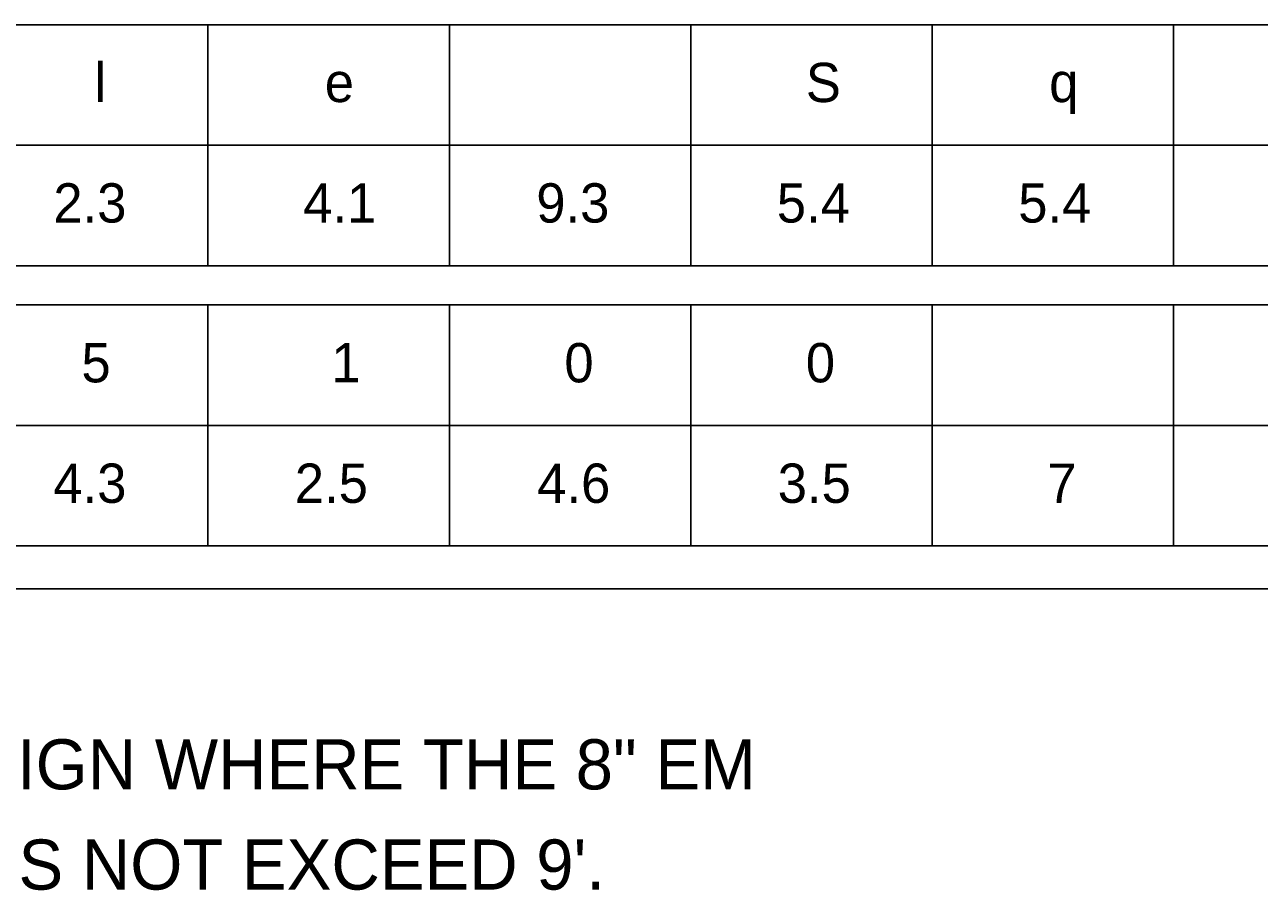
# Model space of a CAD drawing. Extents: x 764 to 1076, y -284 to -242.
# Drawn here: x 1029.1 to 1035.26, y -269.9 to -265.58 of the extents above; entities that cross this region are included whole.
import ezdxf

# ---------------------------------------------------------------- set-up
doc = ezdxf.new("R2010")
doc.units = 0
for name, color, linetype in [('GSSign', 7, 'Continuous'), ('SheetLinesMisc2_dp', 7, 'Continuous'), ('TextLabel', 7, 'Continuous')]:
    doc.layers.add(name, color=color, linetype=linetype)

msp = doc.modelspace()

# ---------------------------------------------------------------- linework, layer by layer
at = {"layer": 'SheetLinesMisc2_dp'}
for p, q in [((1013.6673, -265.578), (1043.2618, -265.578)), ((1030.019, -265.578), (1030.019, -266.7805)), ((1031.2228, -265.578), (1031.2228, -266.7805)), ((1032.427, -265.578), (1032.427, -266.7805)), ((1033.6307, -265.578), (1033.6307, -266.7805)), ((1034.8345, -265.578), (1034.8345, -266.7805)), ((1013.6673, -266.1789), (1043.2618, -266.1789)), ((1013.6673, -266.7805), (1043.2618, -266.7805)), ((1013.6673, -266.9765), (1043.2618, -266.9765)), ((1030.019, -266.9765), (1030.019, -268.179)), ((1031.2228, -266.9765), (1031.2228, -268.179)), ((1032.427, -266.9765), (1032.427, -268.179)), ((1033.6307, -266.9765), (1033.6307, -268.179)), ((1034.8345, -266.9765), (1034.8345, -268.179)), ((1013.6673, -267.5779), (1043.2618, -267.5779)), ((1013.6673, -268.179), (1043.2618, -268.179)), ((1022.7958, -268.3937), (1043.2618, -268.3937))]:
    msp.add_line(p, q, dxfattribs=at)

# ---------------------------------------------------------------- texts
at = {"layer": 'GSSign'}
for s, height, p in [('l', 0.1961, (1029.4533, -265.9643)), ('S', 0.1961, (1033.0004, -265.9643)), ('e', 0.1961, (1030.6014, -265.9643)), ('q', 0.1961, (1034.2139, -265.9643)), ('2.3', 0.19606, (1029.2479, -266.5654)), ('4.1', 0.19606, (1030.4941, -266.5654)), ('9.3', 0.19606, (1031.6562, -266.5654)), ('5.4', 0.19606, (1032.8557, -266.5654)), ('5.4', 0.19606, (1034.0598, -266.5654)), ('5', 0.1961, (1029.388, -267.3628)), ('1', 0.1961, (1030.6341, -267.3628)), ('0', 0.1961, (1031.7963, -267.3628)), ('0', 0.1961, (1033.0004, -267.3628)), ('4.3', 0.19606, (1029.2479, -267.9639)), ('2.5', 0.19606, (1030.4521, -267.9639)), ('4.6', 0.19606, (1031.6609, -267.9639)), ('3.5', 0.19606, (1032.8604, -267.9639)), ('7', 0.1961, (1034.2045, -267.9639))]:
    msp.add_text(s, height=height, dxfattribs=at).set_placement(p)
at = {"layer": 'TextLabel'}
for s, p in [('USE FOR PRIVATE STREET NAME SIGN WHERE THE 8" EM', (1023.2712, -269.3937)), ('AND THE 6" E SIZE LETTERING DOES NOT EXCEED 9\'.', (1023.2712, -269.8937))]:
    msp.add_text(s, height=0.25, dxfattribs=at).set_placement(p)

doc.saveas('drawing.dxf')
